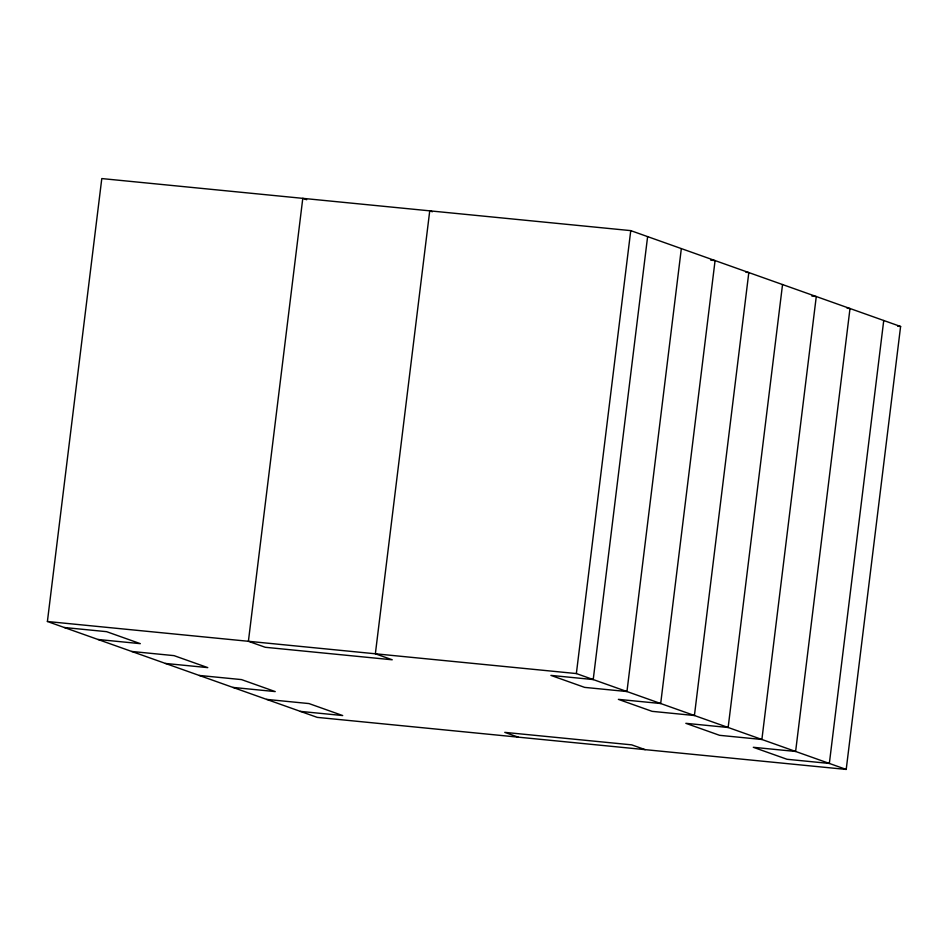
<?xml version="1.0" encoding="UTF-8"?>
<svg xmlns="http://www.w3.org/2000/svg" width="948" height="948" viewBox="0 0 948 948"><rect width="100%" height="100%" fill="white"/><g stroke="black" fill="none" stroke-linecap="round" stroke-linejoin="round"><path stroke-width="1.42" d="M47.4 621.509L101.792 178.568L630.752 230.625L900.6 326.491L846.209 769.432L317.248 717.375L47.4 621.509L576.36 673.566L846.209 769.432M576.36 673.566L630.752 230.625M647.614 236.609L593.223 679.562L550.907 675.391L584.643 687.383L626.96 691.542L681.339 248.601M782.538 284.542L728.147 727.495L685.831 723.324L719.568 735.316L761.884 739.476L816.275 296.534L811.891 296.096M883.737 320.495L829.346 763.448L787.03 759.277L753.305 747.297L795.621 751.456L850 308.515L847.085 308.23M710.704 260.155L715.076 260.582L660.685 703.523L618.369 699.363L652.106 711.344L694.422 715.515L748.813 272.562L745.886 272.277M897.661 326.195L900.6 326.491M64.263 627.505L106.579 631.664L140.316 643.656L98 639.485M131.725 651.466L174.041 655.637L207.778 667.617L165.462 663.458M199.187 675.438L241.515 679.598L275.24 691.59L232.924 687.419M266.661 699.399L308.977 703.57L342.702 715.55L300.386 711.391M432.335 211.76L429.74 210.835L375.361 653.788L392.223 659.784L265.274 647.283L248.4 641.298L302.791 198.345L306.69 199.732M645.209 749.655L631.712 744.855L504.763 732.366L518.26 737.165"/></g></svg>
